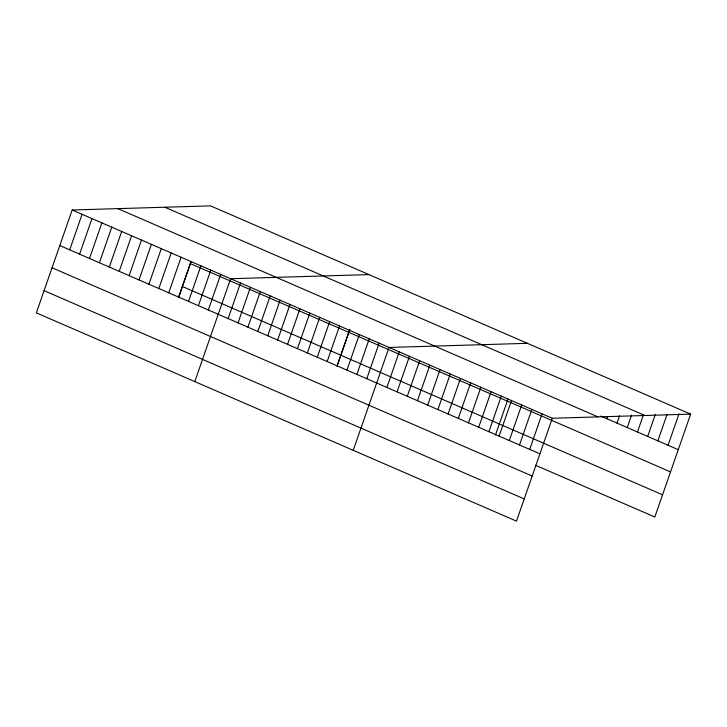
<?xml version="1.0" encoding="UTF-8"?>
<svg xmlns="http://www.w3.org/2000/svg" width="727" height="727" viewBox="0 0 727 727"><rect width="100%" height="100%" fill="white"/><g stroke="black" fill="none" stroke-linecap="round" stroke-linejoin="round"><path stroke-width="1.09" d="M690.65 414.136L210.521 205.868L72.173 209.994L36.35 312.864L516.479 521.132L552.302 418.261L690.65 414.136L654.827 517.006L535.454 465.225M69.692 249.843L82.078 214.292M79.597 254.141L91.975 218.582M89.503 258.439L101.88 222.88M99.399 262.729L111.785 227.178M109.304 267.027L121.691 231.468M119.21 271.325L131.587 235.766M129.106 275.615L141.492 240.064M139.011 279.913L151.398 244.354M148.917 284.212L161.294 248.652M158.813 288.501L171.199 252.951M168.719 292.799L181.105 257.24M178.624 297.098L191.001 261.538M178.569 297.634L191.11 261.62M188.529 301.396L200.906 265.837M198.426 305.685L210.812 270.126M208.331 309.984L220.717 274.424M194.791 381.593L230.613 278.723L368.962 274.597M228.133 318.571L240.519 283.021M238.038 322.87L250.424 287.31M247.943 327.168L260.321 291.609M257.84 331.457L270.226 295.907M267.745 335.756L280.131 300.196M277.65 340.054L290.028 304.495M287.556 344.344L299.933 308.793M297.452 348.642L309.838 313.083M307.357 352.94L319.744 317.381M317.263 357.23L329.64 321.679M327.159 361.528L339.545 325.969M337.064 365.826L349.451 330.267M337.01 366.363L349.905 329.34M346.97 370.116L359.347 334.565M356.866 374.414L369.252 338.855M366.772 378.712L379.158 343.153M353.231 450.322L389.054 347.451L527.411 343.326M386.882 387.436L399.259 351.877M397.078 391.862L409.465 356.303M407.284 396.288L419.67 360.728M417.489 400.713L429.866 365.154M427.685 405.139L440.071 369.58M437.89 409.565L450.277 374.005M448.096 413.99L460.473 378.431M458.301 418.416L470.678 382.856M468.497 422.841L480.883 387.282M478.702 427.267L491.088 391.708M488.907 431.693L501.285 396.133M495.451 435.091L507.991 399.078M499.104 436.118L511.49 400.559M509.309 440.544L521.695 404.984M519.514 444.969L531.891 409.41M529.719 449.395L542.097 413.836M606.845 418.716L607.581 416.626M617.05 423.141L619.604 415.817M627.256 427.567L631.627 415.017M637.461 431.992L643.286 415.253M647.657 436.418L655.309 414.454M657.862 440.844L666.968 414.699M668.068 445.269L678.991 413.89M164.865 207.231L644.994 415.499M600.729 416.053L678.264 449.695M117.829 208.631L597.957 416.898M72.173 209.994L552.302 418.261M190.401 263.637L670.53 471.905M182.432 286.529L662.561 494.796M59.796 245.553L539.916 453.821M52.053 267.763L532.182 476.031M44.083 290.655L524.212 498.922"/></g></svg>
